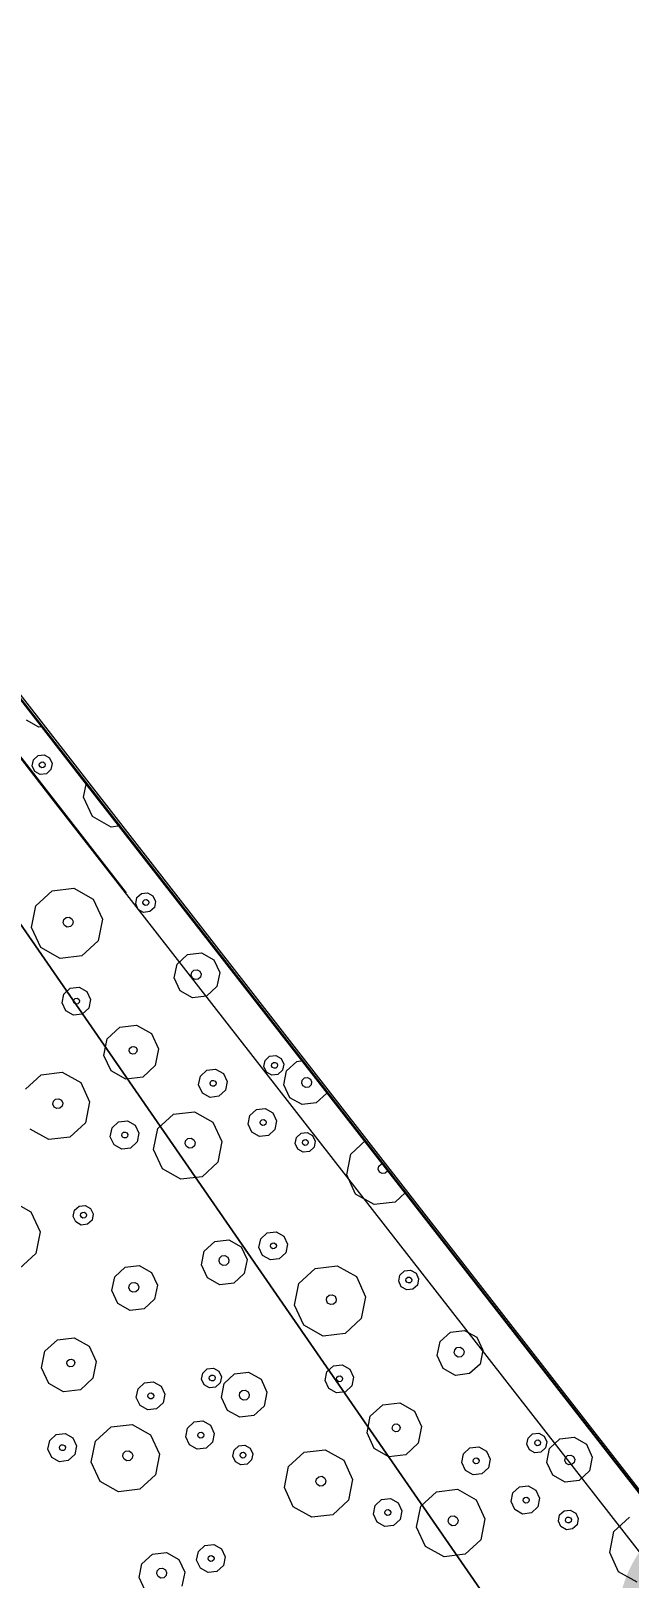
# Model space of a CAD drawing. Header units: metres. Extents: x -2858 to 512, y -1995 to 1252.
# Drawn here: x -968.24 to -964.9, y -834.44 to -825.8 of the extents above; entities that cross this region are included whole.
import ezdxf
from ezdxf.enums import TextEntityAlignment as Align
from ezdxf.lldxf.tags import DXFTag

# ---------------------------------------------------------------- set-up
doc = ezdxf.new("R2010")
doc.units = ezdxf.units.M
for name, color, linetype in [('Calque commun', 7, 'Continuous'), ('Calque11', 7, 'Continuous'), ('Calque17', 7, 'Continuous'), ('Textes', 7, 'Continuous')]:
    doc.layers.add(name, color=color, linetype=linetype)
doc.styles.add('Arial26', font='arial.ttf', dxfattribs={"height": 0.202684})
tags = doc.linetypes.add('HIDDENX2', pattern=[0.75, 0.5, -0.25]).pattern_tags.tags
tags[6:7] = [DXFTag(74, 4), DXFTag(75, 0), DXFTag(340, '0'), DXFTag(46, 1.0), DXFTag(50, 0.0), DXFTag(44, 0.0), DXFTag(45, 0.0)]
tags[4:5] = [DXFTag(74, 4), DXFTag(75, 0), DXFTag(340, '0'), DXFTag(46, 1.0), DXFTag(50, 0.0), DXFTag(44, 0.0), DXFTag(45, 0.0)]

# ---------------------------------------------------------------- blocks, each defined once
blk = doc.blocks.new('geometrebondepartleger')
at = {"layer": 'Calque11', "color": 7, "linetype": 'Continuous', "lineweight": 9}
blk.add_polyline3d([(125.0277, 35.9078, 79), (133.3383, 81.851, 79), (145.3136, 148.3761, 79)], dxfattribs=at)
at = {"layer": 'Calque17', "color": 1, "linetype": 'Continuous', "lineweight": 9}
for points in [[(125.174, 36.6886, 79), (126.5286, 44.1348, 79), (125.0378, 35.9435, 79), (126.4161, 43.4883, 79), (128.681, 56.0642, 79), (129.9759, 63.1341, 79), (132.1933, 75.6042, 79), (133.3383, 81.851, 79), (135.2222, 92.3412, 79), (136.4776, 99.3268, 79), (138.1727, 108.7115, 79), (140.4846, 121.4626, 79), (141.0933, 124.9318, 79)], [(125.3707, 36.6528, 79), (126.7254, 44.0992, 79), (125.2346, 35.9078, 79), (126.6129, 43.4526, 79), (128.8778, 56.0285, 79), (130.1727, 63.0986, 79), (132.3901, 75.5687, 79), (133.5351, 81.8153, 79), (135.4191, 92.3058, 79), (136.6745, 99.2914, 79), (138.3695, 108.676, 79), (140.6815, 121.4274, 79), (141.2903, 124.8972, 79)]]:
    blk.add_polyline3d(points, dxfattribs=at)
blk = doc.blocks.new('pattern')
at = {"layer": 'Calque commun', "color": 54, "linetype": 'Continuous', "lineweight": 9}
for p, q in [((57.4581, 37.4713), (57.4839, 37.3555)), ((57.4839, 37.3555), (57.4367, 37.2466)), ((57.4367, 37.2466), (57.3345, 37.1863)), ((57.3345, 37.1863), (57.2164, 37.1975)), ((57.3997, 36.9581), (57.4135, 36.9898)), ((57.4135, 36.9898), (57.4433, 37.0074)), ((57.4433, 37.0074), (57.4778, 37.0041)), ((57.4778, 37.0041), (57.5037, 36.9812)), ((57.4073, 36.9243), (57.3997, 36.9581)), ((57.4332, 36.9014), (57.4073, 36.9243)), ((57.4677, 36.8981), (57.4332, 36.9014)), ((57.4392, 36.9553), (57.4433, 36.9648)), ((57.4414, 36.9452), (57.4392, 36.9553)), ((57.4492, 36.9383), (57.4414, 36.9452)), ((57.4433, 36.9648), (57.4523, 36.9701)), ((57.4596, 36.9373), (57.4492, 36.9383)), ((57.4523, 36.9701), (57.4626, 36.9691)), ((57.4685, 36.9426), (57.4596, 36.9373)), ((57.4626, 36.9691), (57.4704, 36.9623)), ((57.4975, 36.9157), (57.4677, 36.8981)), ((57.4726, 36.9521), (57.4685, 36.9426)), ((57.4704, 36.9623), (57.4726, 36.9521)), ((57.5112, 36.9474), (57.4975, 36.9157)), ((57.5037, 36.9812), (57.5112, 36.9474)), ((57.0733, 36.7462), (57.1048, 36.8188)), ((57.1048, 36.8188), (57.1729, 36.859)), ((57.1729, 36.859), (57.2517, 36.8515)), ((57.2517, 36.8515), (57.311, 36.7991)), ((57.0905, 36.669), (57.0733, 36.7462)), ((57.1735, 36.7385), (57.1804, 36.7544)), ((57.1773, 36.7216), (57.1735, 36.7385)), ((57.1804, 36.7544), (57.1953, 36.7632)), ((57.1953, 36.7632), (57.2126, 36.7615)), ((57.2126, 36.7615), (57.2255, 36.7501)), ((57.2293, 36.7332), (57.2224, 36.7173)), ((57.2255, 36.7501), (57.2293, 36.7332)), ((57.311, 36.7991), (57.3282, 36.7219)), ((57.4528, 36.7078), (57.4725, 36.7531)), ((57.4725, 36.7531), (57.5151, 36.7783)), ((57.5151, 36.7783), (57.5643, 36.7736)), ((57.5643, 36.7736), (57.6014, 36.7409)), ((57.6014, 36.7409), (57.6121, 36.6926)), ((57.1498, 36.6166), (57.0905, 36.669)), ((57.1903, 36.7102), (57.1773, 36.7216)), ((57.2075, 36.7085), (57.1903, 36.7102)), ((57.2224, 36.7173), (57.2075, 36.7085)), ((57.2967, 36.6493), (57.2286, 36.6091)), ((57.3282, 36.7219), (57.2967, 36.6493)), ((57.4636, 36.6595), (57.4528, 36.7078)), ((57.5006, 36.6268), (57.4636, 36.6595)), ((57.5137, 36.7056), (57.5179, 36.7151)), ((57.516, 36.6954), (57.5137, 36.7056)), ((57.5238, 36.6886), (57.516, 36.6954)), ((57.5179, 36.7151), (57.5268, 36.7204)), ((57.5341, 36.6876), (57.5238, 36.6886)), ((57.5268, 36.7204), (57.5371, 36.7194)), ((57.5431, 36.6929), (57.5341, 36.6876)), ((57.5371, 36.7194), (57.5449, 36.7125)), ((57.5472, 36.7024), (57.5431, 36.6929)), ((57.5449, 36.7125), (57.5472, 36.7024)), ((57.5924, 36.6472), (57.5499, 36.6221)), ((57.6121, 36.6926), (57.5924, 36.6472)), ((57.7629, 36.6023), (57.8651, 36.6627)), ((57.8651, 36.6627), (57.9832, 36.6514)), ((57.9832, 36.6514), (58.0721, 36.5729)), ((57.2286, 36.6091), (57.1498, 36.6166)), ((57.1973, 36.5405), (57.2111, 36.5723)), ((57.2111, 36.5723), (57.2409, 36.5899)), ((57.2371, 36.5497), (57.2461, 36.555)), ((57.2409, 36.5899), (57.2754, 36.5866)), ((57.2461, 36.555), (57.2564, 36.554)), ((57.2564, 36.554), (57.2642, 36.5471)), ((57.2754, 36.5866), (57.3013, 36.5637)), ((57.3013, 36.5637), (57.3088, 36.5299)), ((57.5499, 36.6221), (57.5006, 36.6268)), ((57.7157, 36.4935), (57.7629, 36.6023)), ((58.0721, 36.5729), (58.0979, 36.4571)), ((57.2049, 36.5068), (57.1973, 36.5405)), ((57.2308, 36.4839), (57.2049, 36.5068)), ((57.2653, 36.4806), (57.2308, 36.4839)), ((57.233, 36.5402), (57.2371, 36.5497)), ((57.2352, 36.53), (57.233, 36.5402)), ((57.243, 36.5232), (57.2352, 36.53)), ((57.2534, 36.5222), (57.243, 36.5232)), ((57.2623, 36.5275), (57.2534, 36.5222)), ((57.2664, 36.537), (57.2623, 36.5275)), ((57.2642, 36.5471), (57.2664, 36.537)), ((57.2951, 36.4982), (57.2653, 36.4806)), ((57.3088, 36.5299), (57.2951, 36.4982)), ((57.7415, 36.3776), (57.7157, 36.4935)), ((57.861, 36.4793), (57.8678, 36.4951)), ((57.8647, 36.4624), (57.861, 36.4793)), ((57.8678, 36.4951), (57.8828, 36.5039)), ((57.8828, 36.5039), (57.9, 36.5023)), ((57.9, 36.5023), (57.913, 36.4908)), ((57.9167, 36.4739), (57.9098, 36.4581)), ((57.913, 36.4908), (57.9167, 36.4739)), ((57.4748, 36.3559), (57.4944, 36.4013)), ((57.4944, 36.4013), (57.537, 36.4264)), ((57.537, 36.4264), (57.5862, 36.4217)), ((57.5862, 36.4217), (57.6233, 36.389)), ((57.6233, 36.389), (57.634, 36.3407)), ((57.8304, 36.2991), (57.7415, 36.3776)), ((57.8777, 36.4509), (57.8647, 36.4624)), ((57.8949, 36.4493), (57.8777, 36.4509)), ((57.9098, 36.4581), (57.8949, 36.4493)), ((58.0979, 36.4571), (58.0507, 36.3482)), ((57.4855, 36.3077), (57.4748, 36.3559)), ((57.5226, 36.2749), (57.4855, 36.3077)), ((57.537, 36.3508), (57.5411, 36.3603)), ((57.5392, 36.3407), (57.537, 36.3508)), ((57.547, 36.3338), (57.5392, 36.3407)), ((57.5411, 36.3603), (57.55, 36.3656)), ((57.5573, 36.3328), (57.547, 36.3338)), ((57.55, 36.3656), (57.5604, 36.3646)), ((57.5663, 36.3381), (57.5573, 36.3328)), ((57.5604, 36.3646), (57.5681, 36.3577)), ((57.5704, 36.3476), (57.5663, 36.3381)), ((57.5681, 36.3577), (57.5704, 36.3476)), ((57.6144, 36.2954), (57.5718, 36.2702)), ((57.634, 36.3407), (57.6144, 36.2954)), ((57.9486, 36.2879), (57.8304, 36.2991)), ((58.0507, 36.3482), (57.9486, 36.2879)), ((57.5718, 36.2702), (57.5226, 36.2749)), ((58.0191, 36.181), (58.0387, 36.2263)), ((58.0387, 36.2263), (58.0813, 36.2515)), ((58.0813, 36.2515), (58.1305, 36.2468)), ((58.1305, 36.2468), (58.1676, 36.214)), ((58.1676, 36.214), (58.1784, 36.1658)), ((58.0298, 36.1327), (58.0191, 36.181)), ((58.0669, 36.1), (58.0298, 36.1327)), ((58.0813, 36.1758), (58.0854, 36.1854)), ((58.0835, 36.1657), (58.0813, 36.1758)), ((58.0913, 36.1588), (58.0835, 36.1657)), ((58.0854, 36.1854), (58.0943, 36.1906)), ((58.1016, 36.1578), (58.0913, 36.1588)), ((58.0943, 36.1906), (58.1047, 36.1896)), ((58.1106, 36.1631), (58.1016, 36.1578)), ((58.1047, 36.1896), (58.1125, 36.1828)), ((58.1147, 36.1726), (58.1106, 36.1631)), ((58.1125, 36.1828), (58.1147, 36.1726)), ((58.1587, 36.1204), (58.1161, 36.0953)), ((58.1784, 36.1658), (58.1587, 36.1204)), ((57.6138, 35.9943), (57.6955, 36.0426)), ((57.6955, 36.0426), (57.7901, 36.0336)), ((57.7901, 36.0336), (57.8612, 35.9708)), ((58.1161, 36.0953), (58.0669, 36.1)), ((57.0367, 35.8921), (57.0682, 35.9647)), ((57.0682, 35.9647), (57.1363, 36.0049)), ((57.1363, 36.0049), (57.215, 35.9974)), ((57.215, 35.9974), (57.2744, 35.9451)), ((57.576, 35.9072), (57.6138, 35.9943)), ((57.8612, 35.9708), (57.8819, 35.8781)), ((58.0913, 35.9044), (58.1935, 35.9647)), ((58.1935, 35.9647), (58.3117, 35.9535)), ((58.3117, 35.9535), (58.4006, 35.8749)), ((57.0539, 35.8149), (57.0367, 35.8921)), ((57.1371, 35.8763), (57.144, 35.8922)), ((57.1409, 35.8594), (57.1371, 35.8763)), ((57.1539, 35.8479), (57.1409, 35.8594)), ((57.144, 35.8922), (57.1589, 35.9009)), ((57.1589, 35.9009), (57.1761, 35.8993)), ((57.1761, 35.8993), (57.1891, 35.8879)), ((57.1929, 35.871), (57.186, 35.8551)), ((57.1891, 35.8879), (57.1929, 35.871)), ((57.2915, 35.8678), (57.2601, 35.7953)), ((57.2744, 35.9451), (57.2915, 35.8678)), ((57.5967, 35.8146), (57.576, 35.9072)), ((57.6923, 35.8959), (57.6978, 35.9086)), ((57.6953, 35.8824), (57.6923, 35.8959)), ((57.7057, 35.8732), (57.6953, 35.8824)), ((57.6978, 35.9086), (57.7097, 35.9156)), ((57.7194, 35.8719), (57.7057, 35.8732)), ((57.7097, 35.9156), (57.7235, 35.9143)), ((57.7314, 35.8789), (57.7194, 35.8719)), ((57.7235, 35.9143), (57.7339, 35.9051)), ((57.7369, 35.8916), (57.7314, 35.8789)), ((57.7339, 35.9051), (57.7369, 35.8916)), ((57.8819, 35.8781), (57.8441, 35.791)), ((58.0441, 35.7955), (58.0913, 35.9044)), ((58.4006, 35.8749), (58.4264, 35.7591)), ((57.1132, 35.7626), (57.0539, 35.8149)), ((57.1711, 35.8463), (57.1539, 35.8479)), ((57.186, 35.8551), (57.1711, 35.8463)), ((57.2601, 35.7953), (57.192, 35.755)), ((57.6678, 35.7517), (57.5967, 35.8146)), ((57.8441, 35.791), (57.7623, 35.7427)), ((58.0699, 35.6797), (58.0441, 35.7955)), ((58.1894, 35.7813), (58.1963, 35.7972)), ((58.1932, 35.7644), (58.1894, 35.7813)), ((58.1963, 35.7972), (58.2112, 35.806)), ((58.2112, 35.806), (58.2284, 35.8043)), ((58.2284, 35.8043), (58.2414, 35.7929)), ((58.2452, 35.776), (58.2383, 35.7601)), ((58.2414, 35.7929), (58.2452, 35.776)), ((57.192, 35.755), (57.1132, 35.7626)), ((57.7623, 35.7427), (57.6678, 35.7517)), ((58.2062, 35.753), (58.1932, 35.7644)), ((58.2234, 35.7513), (58.2062, 35.753)), ((58.2383, 35.7601), (58.2234, 35.7513)), ((58.4264, 35.7591), (58.3792, 35.6502)), ((58.8882, 35.6615), (58.9308, 35.6866)), ((58.9308, 35.6866), (58.98, 35.6819)), ((58.1589, 35.6012), (58.0699, 35.6797)), ((58.277, 35.5899), (58.1589, 35.6012)), ((58.3792, 35.6502), (58.277, 35.5899)), ((58.8685, 35.6161), (58.8882, 35.6615)), ((58.8793, 35.5679), (58.8685, 35.6161)), ((58.9307, 35.611), (58.9349, 35.6205)), ((58.933, 35.6009), (58.9307, 35.611)), ((58.9408, 35.594), (58.933, 35.6009)), ((58.9349, 35.6205), (58.9438, 35.6258)), ((58.9438, 35.6258), (58.9542, 35.6248)), ((58.9542, 35.6248), (58.9619, 35.6179)), ((58.9642, 35.6078), (58.9601, 35.5983)), ((58.9619, 35.6179), (58.9642, 35.6078)), ((58.98, 35.6819), (59.0171, 35.6492)), ((59.0278, 35.6009), (59.0082, 35.5556)), ((59.0171, 35.6492), (59.0278, 35.6009)), ((57.642, 35.4817), (57.6617, 35.527)), ((57.6617, 35.527), (57.7043, 35.5522)), ((57.7043, 35.5522), (57.7535, 35.5475)), ((57.7535, 35.5475), (57.7906, 35.5147)), ((57.7906, 35.5147), (57.8013, 35.4665)), ((58.9164, 35.5351), (58.8793, 35.5679)), ((58.9656, 35.5304), (58.9164, 35.5351)), ((58.9511, 35.593), (58.9408, 35.594)), ((58.9601, 35.5983), (58.9511, 35.593)), ((59.0082, 35.5556), (58.9656, 35.5304)), ((59.0718, 35.4785), (59.1033, 35.5511)), ((59.1033, 35.5511), (59.1714, 35.5913)), ((56.9972, 35.4004), (57.0109, 35.4322)), ((57.0109, 35.4322), (57.0407, 35.4498)), ((57.0407, 35.4498), (57.0752, 35.4465)), ((57.0752, 35.4465), (57.1011, 35.4236)), ((57.6528, 35.4334), (57.642, 35.4817)), ((57.6898, 35.4007), (57.6528, 35.4334)), ((57.7042, 35.4765), (57.7083, 35.4861)), ((57.7065, 35.4664), (57.7042, 35.4765)), ((57.7143, 35.4595), (57.7065, 35.4664)), ((57.7083, 35.4861), (57.7173, 35.4913)), ((57.7246, 35.4585), (57.7143, 35.4595)), ((57.7173, 35.4913), (57.7276, 35.4904)), ((57.7335, 35.4638), (57.7246, 35.4585)), ((57.7276, 35.4904), (57.7354, 35.4835)), ((57.7377, 35.4734), (57.7335, 35.4638)), ((57.7354, 35.4835), (57.7377, 35.4734)), ((57.8013, 35.4665), (57.7816, 35.4211)), ((59.089, 35.4013), (59.0718, 35.4785)), ((59.1648, 35.4612), (59.1717, 35.477)), ((59.1686, 35.4443), (59.1648, 35.4612)), ((59.1815, 35.4328), (59.1686, 35.4443)), ((59.1717, 35.477), (59.1866, 35.4858)), ((59.1988, 35.4312), (59.1815, 35.4328)), ((59.1866, 35.4858), (59.2038, 35.4842)), ((59.2137, 35.44), (59.1988, 35.4312)), ((59.2038, 35.4842), (59.2168, 35.4727)), ((59.2205, 35.4559), (59.2137, 35.44)), ((59.2168, 35.4727), (59.2205, 35.4559)), ((59.3266, 35.4543), (59.2952, 35.3817)), ((57.0047, 35.3666), (56.9972, 35.4004)), ((57.0306, 35.3437), (57.0047, 35.3666)), ((57.0651, 35.3405), (57.0306, 35.3437)), ((57.035, 35.3976), (57.0391, 35.4071)), ((57.0372, 35.3874), (57.035, 35.3976)), ((57.045, 35.3806), (57.0372, 35.3874)), ((57.0391, 35.4071), (57.048, 35.4124)), ((57.0553, 35.3796), (57.045, 35.3806)), ((57.048, 35.4124), (57.0584, 35.4114)), ((57.0643, 35.3849), (57.0553, 35.3796)), ((57.0584, 35.4114), (57.0661, 35.4045)), ((57.0684, 35.3944), (57.0643, 35.3849)), ((57.0949, 35.3581), (57.0651, 35.3405)), ((57.0661, 35.4045), (57.0684, 35.3944)), ((57.1087, 35.3898), (57.0949, 35.3581)), ((57.1011, 35.4236), (57.1087, 35.3898)), ((57.2827, 35.2778), (57.3891, 35.3407)), ((57.3891, 35.3407), (57.5121, 35.329)), ((57.7391, 35.396), (57.6898, 35.4007)), ((57.7816, 35.4211), (57.7391, 35.396)), ((58.3422, 35.3617), (58.356, 35.3935)), ((58.3498, 35.3279), (58.3422, 35.3617)), ((58.356, 35.3935), (58.3858, 35.411)), ((58.3817, 35.3589), (58.3858, 35.3685)), ((58.3839, 35.3488), (58.3817, 35.3589)), ((58.3917, 35.3419), (58.3839, 35.3488)), ((58.3858, 35.411), (58.4203, 35.4078)), ((58.3858, 35.3685), (58.3947, 35.3738)), ((58.4021, 35.341), (58.3917, 35.3419)), ((58.3947, 35.3738), (58.4051, 35.3728)), ((58.411, 35.3462), (58.4021, 35.341)), ((58.4051, 35.3728), (58.4129, 35.3659)), ((58.4151, 35.3558), (58.411, 35.3462)), ((58.4129, 35.3659), (58.4151, 35.3558)), ((58.4203, 35.4078), (58.4462, 35.3849)), ((58.4537, 35.3511), (58.44, 35.3193)), ((58.4462, 35.3849), (58.4537, 35.3511)), ((59.1483, 35.349), (59.089, 35.4013)), ((59.2271, 35.3415), (59.1483, 35.349)), ((59.2952, 35.3817), (59.2271, 35.3415)), ((57.2335, 35.1644), (57.2827, 35.2778)), ((57.5121, 35.329), (57.6048, 35.2472)), ((58.0473, 35.2224), (58.1154, 35.2626)), ((58.1154, 35.2626), (58.1942, 35.2551)), ((58.1942, 35.2551), (58.2535, 35.2028)), ((58.3757, 35.305), (58.3498, 35.3279)), ((58.4102, 35.3017), (58.3757, 35.305)), ((58.44, 35.3193), (58.4102, 35.3017)), ((57.4016, 35.1646), (57.4165, 35.1734)), ((57.4165, 35.1734), (57.4337, 35.1717)), ((57.4337, 35.1717), (57.4467, 35.1603)), ((57.6048, 35.2472), (57.6317, 35.1265)), ((58.0158, 35.1498), (58.0473, 35.2224)), ((58.2535, 35.2028), (58.2707, 35.1255)), ((58.415, 35.1568), (58.4576, 35.1819)), ((58.4576, 35.1819), (58.5068, 35.1772)), ((58.5068, 35.1772), (58.5439, 35.1445)), ((57.2604, 35.0438), (57.2335, 35.1644)), ((57.3947, 35.1487), (57.4016, 35.1646)), ((57.3985, 35.1318), (57.3947, 35.1487)), ((57.4114, 35.1204), (57.3985, 35.1318)), ((57.4287, 35.1187), (57.4114, 35.1204)), ((57.4436, 35.1275), (57.4287, 35.1187)), ((57.4504, 35.1434), (57.4436, 35.1275)), ((57.4467, 35.1603), (57.4504, 35.1434)), ((57.6317, 35.1265), (57.5825, 35.0131)), ((58.033, 35.0726), (58.0158, 35.1498)), ((58.116, 35.1421), (58.1229, 35.158)), ((58.1198, 35.1253), (58.116, 35.1421)), ((58.1328, 35.1138), (58.1198, 35.1253)), ((58.1229, 35.158), (58.1378, 35.1668)), ((58.15, 35.1122), (58.1328, 35.1138)), ((58.1378, 35.1668), (58.1551, 35.1652)), ((58.1649, 35.121), (58.15, 35.1122)), ((58.1551, 35.1652), (58.168, 35.1537)), ((58.1718, 35.1368), (58.1649, 35.121)), ((58.168, 35.1537), (58.1718, 35.1368)), ((58.2707, 35.1255), (58.2392, 35.053)), ((58.3953, 35.1114), (58.415, 35.1568)), ((58.4061, 35.0631), (58.3953, 35.1114)), ((58.4562, 35.1092), (58.4604, 35.1187)), ((58.4585, 35.0991), (58.4562, 35.1092)), ((58.4663, 35.0922), (58.4585, 35.0991)), ((58.4604, 35.1187), (58.4693, 35.124)), ((58.4766, 35.0912), (58.4663, 35.0922)), ((58.4693, 35.124), (58.4796, 35.123)), ((58.4855, 35.0965), (58.4766, 35.0912)), ((58.4796, 35.123), (58.4874, 35.1162)), ((58.4897, 35.106), (58.4855, 35.0965)), ((58.4874, 35.1162), (58.4897, 35.106)), ((58.5546, 35.0962), (58.5349, 35.0509)), ((58.5439, 35.1445), (58.5546, 35.0962)), ((56.6992, 35.0558), (56.7785, 35.0483)), ((56.7785, 35.0483), (56.8674, 34.9697)), ((57.353, 34.962), (57.2604, 35.0438)), ((57.5825, 35.0131), (57.4761, 34.9502)), ((58.0923, 35.0203), (58.033, 35.0726)), ((58.1711, 35.0127), (58.0923, 35.0203)), ((58.2392, 35.053), (58.1711, 35.0127)), ((58.4431, 35.0304), (58.4061, 35.0631)), ((58.4924, 35.0257), (58.4431, 35.0304)), ((58.5349, 35.0509), (58.4924, 35.0257)), ((58.6582, 34.8971), (58.7054, 35.006)), ((58.7054, 35.006), (58.8076, 35.0663)), ((58.8076, 35.0663), (58.9257, 35.0551)), ((58.9257, 35.0551), (59.0146, 34.9765)), ((56.8674, 34.9697), (56.8932, 34.8539)), ((57.4761, 34.9502), (57.353, 34.962)), ((58.1398, 34.9442), (58.1536, 34.9759)), ((58.1474, 34.9104), (58.1398, 34.9442)), ((58.1733, 34.8875), (58.1474, 34.9104)), ((58.1536, 34.9759), (58.1834, 34.9935)), ((58.1755, 34.9438), (58.1796, 34.9533)), ((58.1777, 34.9337), (58.1755, 34.9438)), ((58.1855, 34.9268), (58.1777, 34.9337)), ((58.1796, 34.9533), (58.1886, 34.9586)), ((58.1834, 34.9935), (58.2179, 34.9902)), ((58.1959, 34.9258), (58.1855, 34.9268)), ((58.1886, 34.9586), (58.1989, 34.9576)), ((58.2048, 34.9311), (58.1959, 34.9258)), ((58.1989, 34.9576), (58.2067, 34.9508)), ((58.2089, 34.9406), (58.2048, 34.9311)), ((58.2067, 34.9508), (58.2089, 34.9406)), ((58.2179, 34.9902), (58.2438, 34.9673)), ((58.2513, 34.9336), (58.2376, 34.9018)), ((58.2438, 34.9673), (58.2513, 34.9336)), ((59.0146, 34.9765), (59.0404, 34.8607)), ((56.673, 34.8478), (56.6632, 34.8564)), ((56.6704, 34.8963), (56.678, 34.9008)), ((56.6902, 34.8461), (56.673, 34.8478)), ((56.678, 34.9008), (56.6953, 34.8992)), ((56.7051, 34.8549), (56.6902, 34.8461)), ((56.6953, 34.8992), (56.7082, 34.8877)), ((56.712, 34.8708), (56.7051, 34.8549)), ((56.7082, 34.8877), (56.712, 34.8708)), ((56.8932, 34.8539), (56.846, 34.745)), ((58.2078, 34.8842), (58.1733, 34.8875)), ((58.2376, 34.9018), (58.2078, 34.8842)), ((58.4369, 34.8049), (58.4795, 34.8301)), ((58.4795, 34.8301), (58.5287, 34.8254)), ((58.5287, 34.8254), (58.5658, 34.7926)), ((58.684, 34.7813), (58.6582, 34.8971)), ((58.8035, 34.8829), (58.8103, 34.8988)), ((58.8072, 34.866), (58.8035, 34.8829)), ((58.8202, 34.8546), (58.8072, 34.866)), ((58.8103, 34.8988), (58.8253, 34.9076)), ((58.8374, 34.8529), (58.8202, 34.8546)), ((58.8253, 34.9076), (58.8425, 34.9059)), ((58.8523, 34.8617), (58.8374, 34.8529)), ((58.8425, 34.9059), (58.8555, 34.8945)), ((58.8592, 34.8776), (58.8523, 34.8617)), ((58.8555, 34.8945), (58.8592, 34.8776)), ((59.0404, 34.8607), (58.9932, 34.7518)), ((56.846, 34.745), (56.7438, 34.6847)), ((57.3354, 34.7109), (57.355, 34.7563)), ((57.355, 34.7563), (57.3976, 34.7814)), ((57.3976, 34.7814), (57.4468, 34.7767)), ((57.4468, 34.7767), (57.4839, 34.744)), ((57.4839, 34.744), (57.4947, 34.6957)), ((58.4173, 34.7596), (58.4369, 34.8049)), ((58.428, 34.7113), (58.4173, 34.7596)), ((58.4795, 34.7544), (58.4836, 34.764)), ((58.4817, 34.7443), (58.4795, 34.7544)), ((58.4895, 34.7374), (58.4817, 34.7443)), ((58.4836, 34.764), (58.4925, 34.7692)), ((58.4998, 34.7365), (58.4895, 34.7374)), ((58.4925, 34.7692), (58.5029, 34.7683)), ((58.5088, 34.7417), (58.4998, 34.7365)), ((58.5029, 34.7683), (58.5106, 34.7614)), ((58.5129, 34.7513), (58.5088, 34.7417)), ((58.5106, 34.7614), (58.5129, 34.7513)), ((58.5765, 34.7444), (58.5569, 34.699)), ((58.5658, 34.7926), (58.5765, 34.7444)), ((58.7729, 34.7027), (58.684, 34.7813)), ((58.9932, 34.7518), (58.8911, 34.6915)), ((56.7438, 34.6847), (56.6341, 34.6952)), ((57.3461, 34.6627), (57.3354, 34.7109)), ((57.3832, 34.6299), (57.3461, 34.6627)), ((57.3976, 34.7058), (57.4017, 34.7153)), ((57.3998, 34.6957), (57.3976, 34.7058)), ((57.4076, 34.6888), (57.3998, 34.6957)), ((57.4017, 34.7153), (57.4106, 34.7206)), ((57.4179, 34.6878), (57.4076, 34.6888)), ((57.4106, 34.7206), (57.421, 34.7196)), ((57.4269, 34.6931), (57.4179, 34.6878)), ((57.421, 34.7196), (57.4288, 34.7127)), ((57.431, 34.7026), (57.4269, 34.6931)), ((57.4288, 34.7127), (57.431, 34.7026)), ((57.475, 34.6504), (57.4324, 34.6252)), ((57.4947, 34.6957), (57.475, 34.6504)), ((57.5701, 34.6459), (57.6382, 34.6861)), ((57.6382, 34.6861), (57.717, 34.6786)), ((57.717, 34.6786), (57.7763, 34.6263)), ((58.4651, 34.6786), (58.428, 34.7113)), ((58.5143, 34.6739), (58.4651, 34.6786)), ((58.5569, 34.699), (58.5143, 34.6739)), ((58.8911, 34.6915), (58.7729, 34.7027)), ((58.9812, 34.63), (59.0238, 34.6551)), ((59.0238, 34.6551), (59.073, 34.6504)), ((59.073, 34.6504), (59.1101, 34.6177)), ((57.4324, 34.6252), (57.3832, 34.6299)), ((57.5386, 34.5733), (57.5701, 34.6459)), ((57.5558, 34.4961), (57.5386, 34.5733)), ((57.6316, 34.556), (57.6385, 34.5718)), ((57.6385, 34.5718), (57.6534, 34.5806)), ((57.6534, 34.5806), (57.6706, 34.579)), ((57.6706, 34.579), (57.6836, 34.5676)), ((57.6836, 34.5676), (57.6874, 34.5507)), ((57.7763, 34.6263), (57.7935, 34.5491)), ((58.9616, 34.5846), (58.9812, 34.63)), ((58.9723, 34.5363), (58.9616, 34.5846)), ((59.0238, 34.5795), (59.0279, 34.589)), ((59.026, 34.5693), (59.0238, 34.5795)), ((59.0338, 34.5625), (59.026, 34.5693)), ((59.0279, 34.589), (59.0368, 34.5943)), ((59.0368, 34.5943), (59.0472, 34.5933)), ((59.0531, 34.5668), (59.0441, 34.5615)), ((59.0472, 34.5933), (59.055, 34.5864)), ((59.0572, 34.5763), (59.0531, 34.5668)), ((59.055, 34.5864), (59.0572, 34.5763)), ((59.1208, 34.5694), (59.1012, 34.5241)), ((59.1101, 34.6177), (59.1208, 34.5694)), ((56.8091, 34.4565), (56.8228, 34.4883)), ((56.8228, 34.4883), (56.8526, 34.5059)), ((56.8526, 34.5059), (56.8871, 34.5026)), ((56.8871, 34.5026), (56.913, 34.4797)), ((56.913, 34.4797), (56.9206, 34.4459)), ((57.6151, 34.4438), (57.5558, 34.4961)), ((57.6354, 34.5391), (57.6316, 34.556)), ((57.6484, 34.5276), (57.6354, 34.5391)), ((57.6656, 34.526), (57.6484, 34.5276)), ((57.6805, 34.5348), (57.6656, 34.526)), ((57.6874, 34.5507), (57.6805, 34.5348)), ((57.762, 34.4765), (57.6939, 34.4363)), ((57.7935, 34.5491), (57.762, 34.4765)), ((59.0094, 34.5036), (58.9723, 34.5363)), ((59.0586, 34.4989), (59.0094, 34.5036)), ((59.0441, 34.5615), (59.0338, 34.5625)), ((59.1012, 34.5241), (59.0586, 34.4989)), ((56.8166, 34.4227), (56.8091, 34.4565)), ((56.8425, 34.3998), (56.8166, 34.4227)), ((56.877, 34.3965), (56.8425, 34.3998)), ((56.8485, 34.4538), (56.8526, 34.4633)), ((56.8508, 34.4436), (56.8485, 34.4538)), ((56.8585, 34.4367), (56.8508, 34.4436)), ((56.8526, 34.4633), (56.8616, 34.4686)), ((56.8689, 34.4358), (56.8585, 34.4367)), ((56.8616, 34.4686), (56.8719, 34.4676)), ((56.8778, 34.441), (56.8689, 34.4358)), ((56.8719, 34.4676), (56.8797, 34.4607)), ((56.9068, 34.4141), (56.877, 34.3965)), ((56.882, 34.4506), (56.8778, 34.441)), ((56.8797, 34.4607), (56.882, 34.4506)), ((56.9206, 34.4459), (56.9068, 34.4141)), ((57.6939, 34.4363), (57.6151, 34.4438)), ((58.0107, 34.3683), (58.0788, 34.4086)), ((58.0788, 34.4086), (58.1575, 34.4011)), ((58.1575, 34.4011), (58.2169, 34.3487)), ((58.5185, 34.3109), (58.5563, 34.398)), ((58.5563, 34.398), (58.6381, 34.4462)), ((58.6381, 34.4462), (58.7326, 34.4372)), ((58.7326, 34.4372), (58.8037, 34.3744)), ((56.5722, 34.3515), (56.5822, 34.3574)), ((56.5822, 34.3574), (56.661, 34.3499)), ((56.661, 34.3499), (56.7203, 34.2976)), ((57.9792, 34.2958), (58.0107, 34.3683)), ((58.0865, 34.2958), (58.1014, 34.3046)), ((58.1014, 34.3046), (58.1186, 34.3029)), ((58.2169, 34.3487), (58.234, 34.2715)), ((58.5392, 34.2182), (58.5185, 34.3109)), ((58.6348, 34.2995), (58.6403, 34.3122)), ((58.6403, 34.3122), (58.6522, 34.3192)), ((58.6522, 34.3192), (58.666, 34.3179)), ((58.666, 34.3179), (58.6764, 34.3088)), ((58.6764, 34.3088), (58.6794, 34.2953)), ((58.8037, 34.3744), (58.8244, 34.2817)), ((56.5829, 34.2369), (56.5898, 34.2528)), ((56.5866, 34.2201), (56.5829, 34.2369)), ((56.5996, 34.2086), (56.5866, 34.2201)), ((56.5898, 34.2528), (56.6047, 34.2616)), ((56.6047, 34.2616), (56.6219, 34.26)), ((56.6219, 34.26), (56.6348, 34.2485)), ((56.6386, 34.2316), (56.6317, 34.2158)), ((56.6348, 34.2485), (56.6386, 34.2316)), ((56.7375, 34.2204), (56.706, 34.1478)), ((56.7203, 34.2976), (56.7375, 34.2204)), ((56.8622, 34.2062), (56.8818, 34.2516)), ((56.8818, 34.2516), (56.9244, 34.2767)), ((56.9244, 34.2767), (56.9736, 34.272)), ((56.9272, 34.2135), (56.9361, 34.2188)), ((56.9361, 34.2188), (56.9465, 34.2178)), ((56.9465, 34.2178), (56.9543, 34.211)), ((56.9736, 34.272), (57.0107, 34.2393)), ((57.0107, 34.2393), (57.0214, 34.191)), ((57.9964, 34.2186), (57.9792, 34.2958)), ((58.0557, 34.1662), (57.9964, 34.2186)), ((58.0796, 34.2799), (58.0865, 34.2958)), ((58.0834, 34.263), (58.0796, 34.2799)), ((58.0964, 34.2516), (58.0834, 34.263)), ((58.1136, 34.2499), (58.0964, 34.2516)), ((58.1285, 34.2587), (58.1136, 34.2499)), ((58.1186, 34.3029), (58.1316, 34.2915)), ((58.1354, 34.2746), (58.1285, 34.2587)), ((58.1316, 34.2915), (58.1354, 34.2746)), ((58.234, 34.2715), (58.2026, 34.1989)), ((58.6103, 34.1554), (58.5392, 34.2182)), ((58.6378, 34.286), (58.6348, 34.2995)), ((58.6482, 34.2768), (58.6378, 34.286)), ((58.6619, 34.2755), (58.6482, 34.2768)), ((58.6739, 34.2826), (58.6619, 34.2755)), ((58.6794, 34.2953), (58.6739, 34.2826)), ((58.8244, 34.2817), (58.7866, 34.1946)), ((56.5591, 34.1151), (56.5336, 34.1376)), ((56.6168, 34.207), (56.5996, 34.2086)), ((56.6317, 34.2158), (56.6168, 34.207)), ((56.706, 34.1478), (56.6379, 34.1076)), ((56.8729, 34.158), (56.8622, 34.2062)), ((56.91, 34.1252), (56.8729, 34.158)), ((56.9231, 34.204), (56.9272, 34.2135)), ((56.9253, 34.1939), (56.9231, 34.204)), ((56.9331, 34.187), (56.9253, 34.1939)), ((56.9434, 34.186), (56.9331, 34.187)), ((56.9524, 34.1913), (56.9434, 34.186)), ((56.9565, 34.2008), (56.9524, 34.1913)), ((56.9543, 34.211), (56.9565, 34.2008)), ((57.0018, 34.1457), (56.9592, 34.1205)), ((57.0214, 34.191), (57.0018, 34.1457)), ((57.1722, 34.1008), (57.2744, 34.1611)), ((57.2744, 34.1611), (57.3925, 34.1499)), ((57.3925, 34.1499), (57.4815, 34.0713)), ((58.1345, 34.1587), (58.0557, 34.1662)), ((58.2026, 34.1989), (58.1345, 34.1587)), ((58.7048, 34.1464), (58.6103, 34.1554)), ((58.7866, 34.1946), (58.7048, 34.1464)), ((56.6379, 34.1076), (56.5591, 34.1151)), ((56.6067, 34.039), (56.6204, 34.0707)), ((56.6204, 34.0707), (56.6502, 34.0883)), ((56.6423, 34.0386), (56.6464, 34.0481)), ((56.6464, 34.0481), (56.6554, 34.0534)), ((56.6502, 34.0883), (56.6847, 34.085)), ((56.6554, 34.0534), (56.6657, 34.0524)), ((56.6657, 34.0524), (56.6735, 34.0456)), ((56.6735, 34.0456), (56.6758, 34.0354)), ((56.6847, 34.085), (56.7106, 34.0621)), ((56.7106, 34.0621), (56.7182, 34.0284)), ((56.9592, 34.1205), (56.91, 34.1252)), ((57.125, 33.9919), (57.1722, 34.1008)), ((57.4815, 34.0713), (57.5073, 33.9555)), ((56.6142, 34.0052), (56.6067, 34.039)), ((56.6401, 33.9823), (56.6142, 34.0052)), ((56.6746, 33.979), (56.6401, 33.9823)), ((56.6446, 34.0285), (56.6423, 34.0386)), ((56.6524, 34.0216), (56.6446, 34.0285)), ((56.6627, 34.0206), (56.6524, 34.0216)), ((56.6716, 34.0259), (56.6627, 34.0206)), ((56.6758, 34.0354), (56.6716, 34.0259)), ((56.7044, 33.9966), (56.6746, 33.979)), ((56.7182, 34.0284), (56.7044, 33.9966)), ((57.1508, 33.8761), (57.125, 33.9919)), ((57.2703, 33.9777), (57.2772, 33.9936)), ((57.2741, 33.9608), (57.2703, 33.9777)), ((57.287, 33.9494), (57.2741, 33.9608)), ((57.2772, 33.9936), (57.2921, 34.0024)), ((57.2921, 34.0024), (57.3093, 34.0007)), ((57.3093, 34.0007), (57.3223, 33.9893)), ((57.326, 33.9724), (57.3192, 33.9565)), ((57.3223, 33.9893), (57.326, 33.9724)), ((56.8841, 33.8544), (56.9038, 33.8997)), ((56.9038, 33.8997), (56.9463, 33.9249)), ((56.9463, 33.9249), (56.9955, 33.9202)), ((56.9955, 33.9202), (57.0326, 33.8875)), ((57.0326, 33.8875), (57.0434, 33.8392)), ((57.2398, 33.7976), (57.1508, 33.8761)), ((57.3042, 33.9477), (57.287, 33.9494)), ((57.3192, 33.9565), (57.3042, 33.9477)), ((57.5073, 33.9555), (57.4601, 33.8466)), ((56.8948, 33.8061), (56.8841, 33.8544)), ((56.9319, 33.7734), (56.8948, 33.8061)), ((56.9463, 33.8492), (56.9504, 33.8588)), ((56.9485, 33.8391), (56.9463, 33.8492)), ((56.9563, 33.8322), (56.9485, 33.8391)), ((56.9504, 33.8588), (56.9594, 33.8641)), ((56.9667, 33.8313), (56.9563, 33.8322)), ((56.9594, 33.8641), (56.9697, 33.8631)), ((56.9756, 33.8365), (56.9667, 33.8313)), ((56.9697, 33.8631), (56.9775, 33.8562)), ((56.9797, 33.8461), (56.9756, 33.8365)), ((56.9775, 33.8562), (56.9797, 33.8461)), ((57.0237, 33.7938), (56.9811, 33.7687)), ((57.0434, 33.8392), (57.0237, 33.7938)), ((57.3579, 33.7863), (57.2398, 33.7976)), ((57.4601, 33.8466), (57.3579, 33.7863)), ((57.9397, 33.8041), (57.9534, 33.8358)), ((57.9472, 33.7703), (57.9397, 33.8041)), ((57.9534, 33.8358), (57.9832, 33.8534)), ((57.9775, 33.8012), (57.9816, 33.8107)), ((57.9797, 33.7911), (57.9775, 33.8012)), ((57.9875, 33.7842), (57.9797, 33.7911)), ((57.9816, 33.8107), (57.9905, 33.816)), ((57.9832, 33.8534), (58.0177, 33.8501)), ((57.9905, 33.816), (58.0009, 33.815)), ((58.0068, 33.7885), (57.9978, 33.7832)), ((58.0009, 33.815), (58.0086, 33.8082)), ((58.0109, 33.798), (58.0068, 33.7885)), ((58.0086, 33.8082), (58.0109, 33.798)), ((58.0177, 33.8501), (58.0436, 33.8272)), ((58.0512, 33.7935), (58.0374, 33.7617)), ((58.0436, 33.8272), (58.0512, 33.7935)), ((56.9811, 33.7687), (56.9319, 33.7734)), ((57.4284, 33.6794), (57.4481, 33.7248)), ((57.4481, 33.7248), (57.4906, 33.7499)), ((57.4906, 33.7499), (57.5399, 33.7452)), ((57.5399, 33.7452), (57.5769, 33.7125)), ((57.5769, 33.7125), (57.5877, 33.6642)), ((57.9731, 33.7474), (57.9472, 33.7703)), ((58.0076, 33.7441), (57.9731, 33.7474)), ((57.9978, 33.7832), (57.9875, 33.7842)), ((58.0374, 33.7617), (58.0076, 33.7441)), ((58.2252, 33.6815), (58.3316, 33.7443)), ((58.3316, 33.7443), (58.4546, 33.7326)), ((57.4391, 33.6311), (57.4284, 33.6794)), ((57.4762, 33.5984), (57.4391, 33.6311)), ((57.4906, 33.6743), (57.4947, 33.6838)), ((57.4929, 33.6641), (57.4906, 33.6743)), ((57.5006, 33.6573), (57.4929, 33.6641)), ((57.4947, 33.6838), (57.5037, 33.6891)), ((57.511, 33.6563), (57.5006, 33.6573)), ((57.5037, 33.6891), (57.514, 33.6881)), ((57.5199, 33.6616), (57.511, 33.6563)), ((57.514, 33.6881), (57.5218, 33.6812)), ((57.524, 33.6711), (57.5199, 33.6616)), ((57.5218, 33.6812), (57.524, 33.6711)), ((57.568, 33.6189), (57.5254, 33.5937)), ((57.5877, 33.6642), (57.568, 33.6189)), ((58.176, 33.5681), (58.2252, 33.6815)), ((57.0231, 33.4928), (57.1049, 33.541)), ((57.1049, 33.541), (57.1994, 33.532)), ((57.1994, 33.532), (57.2705, 33.4692)), ((57.5254, 33.5937), (57.4762, 33.5984)), ((58.2029, 33.4474), (58.176, 33.5681)), ((56.446, 33.3906), (56.4775, 33.4632)), ((56.4775, 33.4632), (56.5456, 33.5034)), ((56.5456, 33.5034), (56.6244, 33.4959)), ((56.6244, 33.4959), (56.6837, 33.4435)), ((56.6837, 33.4435), (56.7009, 33.3663)), ((56.9854, 33.4057), (57.0231, 33.4928)), ((57.2705, 33.4692), (57.2912, 33.3765)), ((57.5007, 33.4028), (57.6029, 33.4632)), ((57.6029, 33.4632), (57.721, 33.4519)), ((57.721, 33.4519), (57.8099, 33.3734)), ((56.4632, 33.3134), (56.446, 33.3906)), ((56.5465, 33.3747), (56.5533, 33.3906)), ((56.5502, 33.3578), (56.5465, 33.3747)), ((56.5632, 33.3464), (56.5502, 33.3578)), ((56.5533, 33.3906), (56.5682, 33.3994)), ((56.5682, 33.3994), (56.5855, 33.3978)), ((56.5953, 33.3535), (56.5804, 33.3447)), ((56.5855, 33.3978), (56.5984, 33.3863)), ((56.6022, 33.3694), (56.5953, 33.3535)), ((56.5984, 33.3863), (56.6022, 33.3694)), ((56.7009, 33.3663), (56.6694, 33.2937)), ((57.006, 33.313), (56.9854, 33.4057)), ((57.1016, 33.3943), (57.1071, 33.407)), ((57.1046, 33.3808), (57.1016, 33.3943)), ((57.115, 33.3716), (57.1046, 33.3808)), ((57.1071, 33.407), (57.119, 33.4141)), ((57.1288, 33.3703), (57.115, 33.3716)), ((57.119, 33.4141), (57.1328, 33.4127)), ((57.1407, 33.3774), (57.1288, 33.3703)), ((57.1328, 33.4127), (57.1432, 33.4036)), ((57.1462, 33.3901), (57.1407, 33.3774)), ((57.1432, 33.4036), (57.1462, 33.3901)), ((57.2912, 33.3765), (57.2534, 33.2895)), ((57.4535, 33.294), (57.5007, 33.4028)), ((57.8099, 33.3734), (57.8357, 33.2576)), ((56.5225, 33.261), (56.4632, 33.3134)), ((56.5804, 33.3447), (56.5632, 33.3464)), ((56.6694, 33.2937), (56.6013, 33.2535)), ((57.0772, 33.2502), (57.006, 33.313)), ((57.2534, 33.2895), (57.1717, 33.2412)), ((57.4793, 33.1781), (57.4535, 33.294)), ((57.5987, 33.2798), (57.6056, 33.2956)), ((57.6025, 33.2629), (57.5987, 33.2798)), ((57.6056, 33.2956), (57.6205, 33.3044)), ((57.6205, 33.3044), (57.6378, 33.3028)), ((57.6378, 33.3028), (57.6507, 33.2913)), ((57.6545, 33.2744), (57.6476, 33.2586)), ((57.6507, 33.2913), (57.6545, 33.2744)), ((56.6013, 33.2535), (56.5225, 33.261)), ((57.1717, 33.2412), (57.0772, 33.2502)), ((57.6155, 33.2514), (57.6025, 33.2629)), ((57.6327, 33.2498), (57.6155, 33.2514)), ((57.6476, 33.2586), (57.6327, 33.2498)), ((57.5682, 33.0996), (57.4793, 33.1781)), ((57.6863, 33.0884), (57.5682, 33.0996)), ((57.0513, 32.9801), (57.071, 33.0255)), ((57.071, 33.0255), (57.1136, 33.0506)), ((57.1136, 33.0506), (57.1628, 33.0459)), ((57.1628, 33.0459), (57.1999, 33.0132)), ((57.1999, 33.0132), (57.2106, 32.9649)), ((56.4065, 32.8989), (56.4203, 32.9306)), ((56.4203, 32.9306), (56.4501, 32.9482)), ((56.4501, 32.9482), (56.4845, 32.9449)), ((56.4845, 32.9449), (56.5105, 32.922)), ((56.5105, 32.922), (56.518, 32.8883)), ((57.0621, 32.9319), (57.0513, 32.9801)), ((57.0992, 32.8991), (57.0621, 32.9319)), ((57.1135, 32.975), (57.1177, 32.9845)), ((57.1158, 32.9649), (57.1135, 32.975)), ((57.1236, 32.958), (57.1158, 32.9649)), ((57.1177, 32.9845), (57.1266, 32.9898)), ((57.1339, 32.957), (57.1236, 32.958)), ((57.1266, 32.9898), (57.1369, 32.9888)), ((57.1429, 32.9623), (57.1339, 32.957)), ((57.1369, 32.9888), (57.1447, 32.9819)), ((57.147, 32.9718), (57.1429, 32.9623)), ((57.1447, 32.9819), (57.147, 32.9718)), ((57.2106, 32.9649), (57.191, 32.9196)), ((56.414, 32.8651), (56.4065, 32.8989)), ((56.44, 32.8422), (56.414, 32.8651)), ((56.4744, 32.8389), (56.44, 32.8422)), ((56.4443, 32.896), (56.4484, 32.9056)), ((56.4465, 32.8859), (56.4443, 32.896)), ((56.4543, 32.879), (56.4465, 32.8859)), ((56.4484, 32.9056), (56.4573, 32.9108)), ((56.4647, 32.878), (56.4543, 32.879)), ((56.4573, 32.9108), (56.4677, 32.9098)), ((56.4736, 32.8833), (56.4647, 32.878)), ((56.4677, 32.9098), (56.4755, 32.903)), ((56.4777, 32.8928), (56.4736, 32.8833)), ((56.5042, 32.8565), (56.4744, 32.8389)), ((56.4755, 32.903), (56.4777, 32.8928)), ((56.518, 32.8883), (56.5042, 32.8565)), ((56.692, 32.7763), (56.7984, 32.8391)), ((56.7984, 32.8391), (56.9215, 32.8274)), ((57.1484, 32.8944), (57.0992, 32.8991)), ((57.191, 32.9196), (57.1484, 32.8944)), ((56.6428, 32.6629), (56.692, 32.7763)), ((56.9215, 32.8274), (57.0141, 32.7456)), ((56.6697, 32.5422), (56.6428, 32.6629)), ((56.804, 32.6472), (56.8109, 32.663)), ((56.8109, 32.663), (56.8258, 32.6718)), ((56.8258, 32.6718), (56.843, 32.6702)), ((56.843, 32.6702), (56.856, 32.6587)), ((57.0141, 32.7456), (57.041, 32.6249)), ((56.8078, 32.6303), (56.804, 32.6472)), ((56.8208, 32.6188), (56.8078, 32.6303)), ((56.838, 32.6172), (56.8208, 32.6188)), ((56.8529, 32.626), (56.838, 32.6172)), ((56.8598, 32.6418), (56.8529, 32.626)), ((56.856, 32.6587), (56.8598, 32.6418)), ((57.041, 32.6249), (56.9918, 32.5115)), ((56.2387, 32.5018), (56.2768, 32.4682)), ((56.7623, 32.4604), (56.6697, 32.5422)), ((56.9918, 32.5115), (56.8854, 32.4487)), ((56.2768, 32.4682), (56.3026, 32.3524)), ((56.8854, 32.4487), (56.7623, 32.4604)), ((56.3026, 32.3524), (56.2553, 32.2435)), ((56.2553, 32.2435), (56.1846, 32.2017)), ((56.2184, 31.955), (56.2322, 31.9867)), ((56.2322, 31.9867), (56.262, 32.0043)), ((56.262, 32.0043), (56.2964, 32.001)), ((56.2964, 32.001), (56.3224, 31.9781)), ((56.3224, 31.9781), (56.3299, 31.9443)), ((56.2259, 31.9212), (56.2184, 31.955)), ((56.2519, 31.8983), (56.2259, 31.9212)), ((56.2863, 31.895), (56.2519, 31.8983)), ((56.2578, 31.9522), (56.262, 31.9617)), ((56.2601, 31.9421), (56.2578, 31.9522)), ((56.2679, 31.9352), (56.2601, 31.9421)), ((56.262, 31.9617), (56.2709, 31.967)), ((56.2782, 31.9342), (56.2679, 31.9352)), ((56.2709, 31.967), (56.2812, 31.966)), ((56.2871, 31.9395), (56.2782, 31.9342)), ((56.2812, 31.966), (56.289, 31.9591)), ((56.3161, 31.9126), (56.2863, 31.895)), ((56.2913, 31.949), (56.2871, 31.9395)), ((56.289, 31.9591), (56.2913, 31.949)), ((56.3299, 31.9443), (56.3161, 31.9126)), ((56.1139, 31.8098), (56.1296, 31.796)), ((56.1296, 31.796), (56.1468, 31.7188))]:
    blk.add_line(p, q, dxfattribs=at)
at = {"layer": 'Calque commun', "color": 7, "linetype": 'Continuous', "lineweight": 9}
mesh = blk.add_polyface(dxfattribs=at)
corners = [(70.8497, 113.5412), (53.8349, 19.1692), (74.7282, 106.3237), (76.0435, 113.5984), (74.769, 106.1763), (58.8077, 18.2701), (114.1703, 105.207), (114.1703, 98.5387)]
mesh.append_faces([[corners[k] for k in face] for face in [(3, 4, 6)]], dxfattribs={"vtx0": -1, "vtx1": -1, "color": 7})
mesh.append_faces([[corners[k] for k in face] for face in [(3, 2, 4)]], dxfattribs={"vtx0": -1, "vtx2": -1, "color": 7})
mesh.append_faces([[corners[k] for k in face] for face in [(5, 2, 1)]], dxfattribs={"vtx1": -1, "color": 7})
mesh.append_faces([[corners[k] for k in face] for face in [(0, 1, 2), (3, 0, 2)]], dxfattribs={"vtx1": -1, "vtx2": -1, "color": 7})
mesh.append_faces([[corners[k] for k in face] for face in [(4, 7, 6)]], dxfattribs={"vtx2": -1, "color": 7})

msp = doc.modelspace()

# ---------------------------------------------------------------- linework, layer by layer
at = {"layer": 'Calque commun', "color": 3, "linetype": 'HIDDENX2', "lineweight": 18, "extrusion": (0, 0, -1)}
msp.add_arc((879.8798, -719.4797), 120.3746, 259.883419, 322.052272, dxfattribs=at)

# ---------------------------------------------------------------- block references
at = {"layer": 'Calque commun', "color": 0, "linetype": 'ByBlock', "lineweight": -2, "rotation": 228.1617603435354}
for name, p in [('geometrebondepartleger', (-916.0371, -706.7784)), ('pattern', (-954.4467, -766.6559))]:
    msp.add_blockref(name, p, dxfattribs=at)

# ---------------------------------------------------------------- texts
at = {"layer": 'Textes', "color": 5, "linetype": 'ByBlock', "lineweight": -2, "style": 'Arial26'}
msp.add_text('PLAN DE MASSE VOIR AUSSI PC2c PC2d  PC2e  PC2f  PC2g et PC2h', height=1.509998, rotation=228.29384, dxfattribs=at).set_placement((-921.7412, -785.2657), align=Align.BOTTOM_LEFT)

doc.saveas('drawing.dxf')
